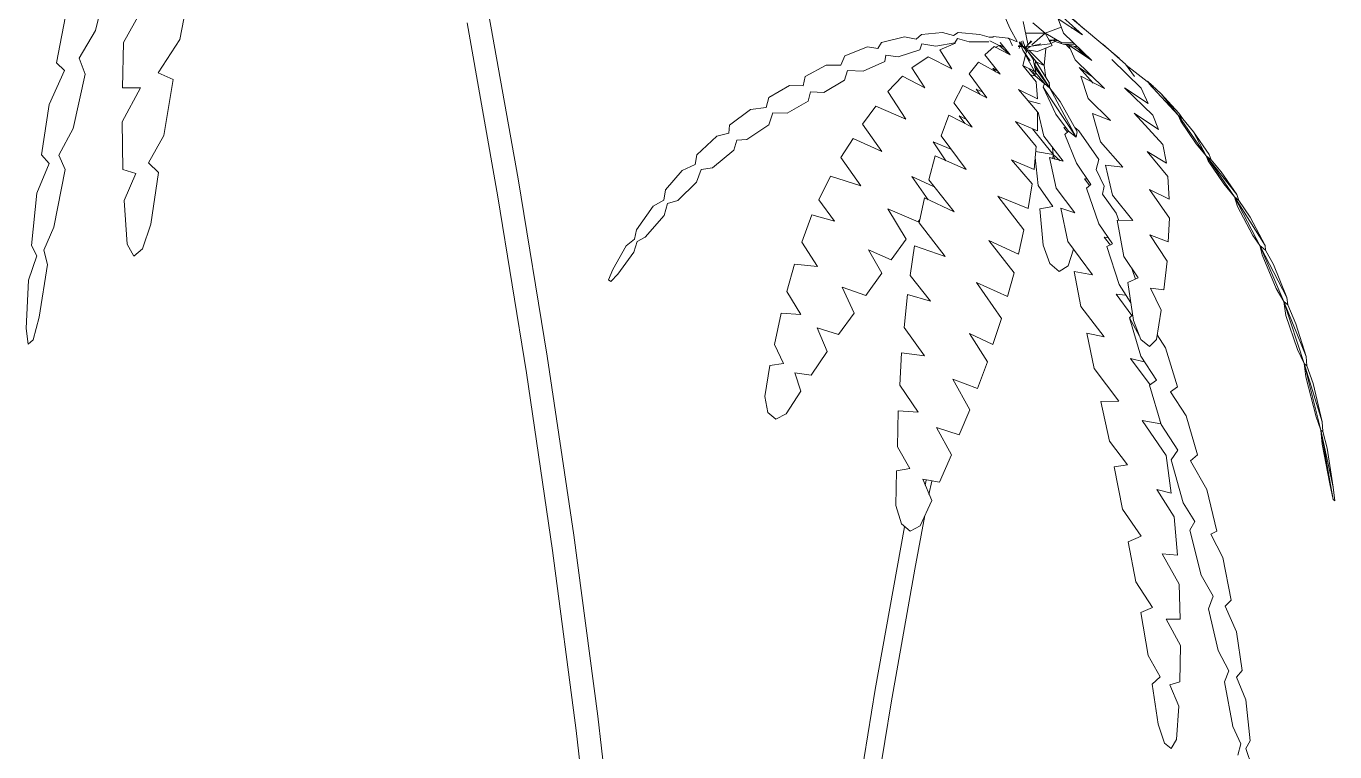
# Model space of a CAD drawing. Header units: inches. Extents: x 4 to 844, y 19 to 530.
# Drawn here: x 13.443 to 16.615, y 146.735 to 148.494 of the extents above; entities that cross this region are included whole.
import ezdxf

# ---------------------------------------------------------------- set-up
doc = ezdxf.new("R2010")
doc.units = ezdxf.units.IN
doc.header["$MEASUREMENT"] = 0
doc.layers.add('HH9B', color=103, linetype='Continuous')

msp = doc.modelspace()

# ---------------------------------------------------------------- linework, layer by layer
at = {"layer": 'HH9B', "lineweight": 0}
for p, q in [((13.61057, 148.48422), (13.64587, 148.62558)), ((13.83926, 148.58744), (13.81573, 148.46178)), ((15.82831, 148.48759), (15.79743, 148.55714)), ((13.54219, 148.53919), (13.51645, 148.40569)), ((13.7319, 148.55041), (13.67896, 148.45505)), ((14.63561, 148.12409), (14.55988, 148.54817)), ((15.93125, 148.53807), (16.00332, 148.473)), ((15.96361, 148.52461), (16.09229, 148.41691)), ((14.51208, 148.50217), (14.58635, 148.08033)), ((15.85993, 148.50554), (15.87096, 148.45168)), ((15.88346, 148.50217), (15.91287, 148.47749)), ((15.95184, 148.49207), (15.91287, 148.47749)), ((15.94449, 148.51227), (15.95773, 148.47749)), ((15.94449, 148.51227), (16.00332, 148.473)), ((15.98052, 148.51115), (16.00699, 148.48759)), ((13.5716, 148.41691), (13.61057, 148.48422)), ((13.76279, 148.381), (13.81573, 148.46178)), ((15.51653, 148.45505), (15.57168, 148.46851)), ((15.57168, 148.46851), (15.60036, 148.4629)), ((15.61359, 148.47412), (15.60036, 148.4629)), ((15.61359, 148.47412), (15.66433, 148.47861)), ((15.66433, 148.47861), (15.6908, 148.47188)), ((15.70183, 148.47861), (15.6908, 148.47188)), ((15.69374, 148.45393), (15.70036, 148.46403)), ((15.72904, 148.45617), (15.70036, 148.46403)), ((15.75478, 148.47412), (15.70183, 148.47861)), ((15.75478, 148.47412), (15.77684, 148.46739)), ((15.77684, 148.46739), (15.78713, 148.46739)), ((15.8011, 148.4472), (15.77904, 148.45842)), ((15.78713, 148.46739), (15.78713, 148.46963)), ((15.78713, 148.46963), (15.82316, 148.46515)), ((15.82316, 148.46515), (15.82684, 148.4629)), ((15.83272, 148.44832), (15.82537, 148.46403)), ((15.84522, 148.45617), (15.82537, 148.46403)), ((15.82831, 148.48759), (15.84522, 148.45729)), ((15.8636, 148.44495), (15.85919, 148.45842)), ((15.91287, 148.47749), (15.86507, 148.47749)), ((15.87022, 148.4472), (15.87905, 148.45842)), ((15.88052, 148.44944), (15.91287, 148.47749)), ((15.91287, 148.47749), (15.92978, 148.4472)), ((15.95331, 148.45393), (15.91287, 148.47749)), ((15.93272, 148.46066), (15.92169, 148.46066)), ((15.93787, 148.46178), (15.92243, 148.45842)), ((15.92243, 148.45842), (15.92317, 148.45729)), ((15.92317, 148.45729), (15.93272, 148.46066)), ((15.94375, 148.45842), (15.93272, 148.46066)), ((15.93272, 148.46066), (15.93714, 148.45729)), ((16.02611, 148.4113), (15.95773, 148.47749)), ((15.97684, 148.48983), (15.98567, 148.48759)), ((13.67896, 148.45505), (13.67602, 148.3451)), ((15.42756, 148.42251), (15.48197, 148.44383)), ((15.48197, 148.44383), (15.50697, 148.44047)), ((15.51653, 148.45505), (15.50697, 148.44047)), ((15.55697, 148.42027), (15.60918, 148.4371)), ((15.60918, 148.4371), (15.61433, 148.45168)), ((15.61433, 148.45168), (15.64815, 148.44607)), ((15.64815, 148.44607), (15.69374, 148.45393)), ((15.69522, 148.45281), (15.65771, 148.4371)), ((15.65771, 148.4371), (15.68639, 148.3911)), ((15.7761, 148.45617), (15.72904, 148.45617)), ((15.76654, 148.42476), (15.78934, 148.44495)), ((15.78934, 148.44495), (15.82831, 148.42476)), ((15.8011, 148.4472), (15.79154, 148.44271)), ((15.80919, 148.44832), (15.8011, 148.4472)), ((15.82831, 148.42476), (15.8011, 148.4472)), ((15.8011, 148.4472), (15.8136, 148.44271)), ((15.82831, 148.42476), (15.80404, 148.45505)), ((15.83346, 148.4472), (15.83272, 148.44832)), ((15.84743, 148.44495), (15.85993, 148.44495)), ((15.85478, 148.44495), (15.84816, 148.4472)), ((15.85257, 148.45056), (15.84963, 148.45505)), ((15.85331, 148.45281), (15.84963, 148.44047)), ((15.85331, 148.45281), (15.85037, 148.45617)), ((15.85257, 148.45281), (15.85257, 148.45617)), ((15.85331, 148.45056), (15.85257, 148.45281)), ((15.86287, 148.44047), (15.85331, 148.45281)), ((15.85919, 148.43598), (15.85331, 148.45056)), ((15.85552, 148.45729), (15.85772, 148.4472)), ((15.85772, 148.4472), (15.85772, 148.44607)), ((15.87905, 148.44607), (15.85919, 148.44495)), ((15.85919, 148.44495), (15.8614, 148.44271)), ((15.85919, 148.44495), (15.85993, 148.44383)), ((15.85919, 148.44495), (15.86066, 148.44271)), ((15.88713, 148.38549), (15.85919, 148.43598)), ((15.85919, 148.43598), (15.87684, 148.41017)), ((15.86949, 148.4371), (15.85993, 148.44383)), ((15.85993, 148.44383), (15.86213, 148.44271)), ((15.8614, 148.44271), (15.86213, 148.44271)), ((15.86213, 148.44271), (15.86434, 148.44383)), ((15.86213, 148.44271), (15.86875, 148.4371)), ((15.86581, 148.44047), (15.86213, 148.44271)), ((15.86287, 148.44159), (15.8636, 148.44159)), ((15.86287, 148.44047), (15.86728, 148.43261)), ((15.86581, 148.44047), (15.8636, 148.44495)), ((15.86507, 148.44047), (15.86507, 148.44047)), ((15.86802, 148.43822), (15.86507, 148.44047)), ((15.87096, 148.45168), (15.86581, 148.44047)), ((15.88934, 148.41017), (15.86581, 148.43934)), ((15.86655, 148.44271), (15.86875, 148.44495)), ((15.86655, 148.42925), (15.86875, 148.4371)), ((15.86802, 148.4371), (15.86875, 148.43934)), ((15.86802, 148.43822), (15.86802, 148.4371)), ((15.86875, 148.43934), (15.87684, 148.44495)), ((15.86875, 148.4371), (15.88419, 148.41466)), ((15.86875, 148.4371), (15.86949, 148.4371)), ((15.86949, 148.44832), (15.88052, 148.45729)), ((15.86949, 148.4371), (15.89449, 148.43261)), ((15.87316, 148.43598), (15.91066, 148.39895)), ((15.87905, 148.44607), (15.90258, 148.45168)), ((15.92464, 148.45168), (15.87905, 148.44607)), ((15.92978, 148.4472), (15.89449, 148.43261)), ((15.91066, 148.39895), (15.91434, 148.44047)), ((15.92464, 148.45168), (15.93714, 148.45729)), ((15.93714, 148.45729), (15.95625, 148.45056)), ((15.95331, 148.45393), (15.97979, 148.45505)), ((15.95625, 148.45056), (15.98493, 148.45056)), ((15.95625, 148.45056), (15.99082, 148.44383)), ((15.97243, 148.44047), (15.96508, 148.44832)), ((15.96949, 148.44944), (15.98567, 148.41242)), ((16.02611, 148.4113), (15.96949, 148.44944)), ((15.98126, 148.45393), (15.9739, 148.45505)), ((15.99229, 148.43934), (15.98346, 148.44495)), ((15.99229, 148.43934), (16.0092, 148.427)), ((16.01067, 148.42139), (15.99229, 148.43934)), ((16.10773, 148.40232), (16.05258, 148.45056)), ((13.53557, 148.38661), (13.51645, 148.40569)), ((13.5716, 148.41691), (13.58631, 148.37764)), ((15.33123, 148.37203), (15.38197, 148.40008)), ((15.38197, 148.40008), (15.41726, 148.40008)), ((15.42756, 148.42251), (15.41726, 148.40008)), ((15.47168, 148.38549), (15.52462, 148.40905)), ((15.52462, 148.40905), (15.52683, 148.42364)), ((15.55697, 148.42027), (15.52683, 148.42364)), ((15.62904, 148.42027), (15.59006, 148.39334)), ((15.62904, 148.42027), (15.68639, 148.3911)), ((15.72904, 148.37876), (15.7511, 148.40681)), ((15.7511, 148.40681), (15.80404, 148.37764)), ((15.80404, 148.37764), (15.76654, 148.42476)), ((15.85919, 148.39895), (15.86507, 148.42364)), ((15.85919, 148.39895), (15.89155, 148.35969)), ((15.89008, 148.38325), (15.85919, 148.39895)), ((15.86066, 148.39559), (15.86066, 148.39783)), ((15.86287, 148.39334), (15.86213, 148.39671)), ((15.88419, 148.41466), (15.89008, 148.38325)), ((15.92464, 148.34398), (15.88566, 148.40456)), ((15.92464, 148.34398), (15.88713, 148.39559)), ((15.88861, 148.39895), (15.88934, 148.41017)), ((15.92317, 148.35632), (15.88934, 148.41017)), ((15.89008, 148.40793), (15.91066, 148.39895)), ((15.91066, 148.39895), (15.91434, 148.36978)), ((15.98567, 148.41242), (16.05699, 148.34286)), ((16.14597, 148.34398), (16.07464, 148.41354)), ((16.09229, 148.41691), (16.08494, 148.42139)), ((16.12979, 148.37203), (16.10773, 148.40232)), ((16.17465, 148.34847), (16.1092, 148.40008)), ((16.11214, 148.39559), (16.11876, 148.3911)), ((13.4988, 148.30471), (13.53557, 148.38661)), ((13.58631, 148.37764), (13.5569, 148.24637)), ((13.76279, 148.381), (13.79955, 148.3653)), ((13.79955, 148.3653), (13.77676, 148.22955)), ((15.32608, 148.34959), (15.33123, 148.37203)), ((15.42682, 148.36305), (15.43344, 148.38661)), ((15.43344, 148.38661), (15.47168, 148.38549)), ((15.56727, 148.37315), (15.53124, 148.33613)), ((15.62168, 148.3451), (15.56727, 148.37315)), ((15.59006, 148.39334), (15.62168, 148.3451)), ((15.77169, 148.32042), (15.72904, 148.37876)), ((15.7864, 148.39222), (15.79595, 148.38661)), ((15.79228, 148.38325), (15.7864, 148.39222)), ((15.8739, 148.3911), (15.88861, 148.37427)), ((15.88861, 148.37427), (15.87684, 148.37652)), ((15.88199, 148.38661), (15.88861, 148.37427)), ((15.88713, 148.38549), (15.9114, 148.3552)), ((15.88861, 148.37427), (15.88861, 148.38325)), ((15.88861, 148.37427), (15.90993, 148.35632)), ((16.02905, 148.35632), (15.99523, 148.39447)), ((16.02538, 148.37315), (15.99523, 148.39447)), ((16.01729, 148.3193), (15.99964, 148.37315)), ((15.99964, 148.37315), (16.05699, 148.34286)), ((13.72014, 148.3451), (13.67528, 148.26208)), ((13.67602, 148.3451), (13.72014, 148.3451)), ((15.29299, 148.35071), (15.24299, 148.32154)), ((15.32608, 148.34959), (15.29299, 148.35071)), ((15.33858, 148.31257), (15.34373, 148.33501)), ((15.37682, 148.33388), (15.34373, 148.33501)), ((15.37682, 148.33388), (15.42682, 148.36305)), ((15.53124, 148.33613), (15.57536, 148.26881)), ((15.69154, 148.30808), (15.7136, 148.35071)), ((15.7136, 148.35071), (15.77169, 148.32042)), ((15.74595, 148.34174), (15.75551, 148.32827)), ((15.75992, 148.33501), (15.74595, 148.34174)), ((15.89449, 148.31818), (15.84816, 148.34062)), ((15.84816, 148.34062), (15.89449, 148.28676)), ((15.89155, 148.35969), (15.89449, 148.31818)), ((15.90772, 148.34622), (15.9114, 148.3552)), ((15.93861, 148.28115), (15.90772, 148.34622)), ((15.90772, 148.34622), (15.98787, 148.22506)), ((15.9114, 148.3552), (15.92464, 148.34398)), ((15.92243, 148.3552), (15.92317, 148.35632)), ((15.92464, 148.34398), (15.92243, 148.35632)), ((15.94964, 148.31145), (15.92464, 148.34398)), ((15.92464, 148.34398), (15.98787, 148.22506)), ((16.10553, 148.3451), (16.16288, 148.30696)), ((16.17391, 148.27891), (16.10553, 148.3451)), ((16.16288, 148.30696), (16.14597, 148.34398)), ((16.16141, 148.36081), (16.19376, 148.33052)), ((16.16435, 148.3552), (16.23568, 148.27891)), ((13.48042, 148.18243), (13.4988, 148.30471)), ((15.23637, 148.29686), (15.24299, 148.32154)), ((15.28785, 148.2834), (15.33858, 148.31257)), ((15.50256, 148.30023), (15.47021, 148.25647)), ((15.50256, 148.30023), (15.57536, 148.26881)), ((15.73639, 148.24974), (15.69154, 148.30808)), ((15.87316, 148.31369), (15.90111, 148.30584)), ((15.87316, 148.31032), (15.87316, 148.31369)), ((15.99082, 148.23852), (15.94964, 148.31145)), ((16.07097, 148.26545), (16.01729, 148.3193)), ((16.23715, 148.2834), (16.19376, 148.33052)), ((16.19376, 148.33052), (16.23568, 148.27891)), ((15.14813, 148.25423), (15.19887, 148.29237)), ((15.19887, 148.29237), (15.23637, 148.29686)), ((15.24299, 148.25535), (15.25255, 148.28452)), ((15.25255, 148.28452), (15.28785, 148.2834)), ((15.66065, 148.22842), (15.67977, 148.27891)), ((15.67977, 148.27891), (15.73639, 148.24974)), ((15.70477, 148.27667), (15.71801, 148.25872)), ((15.70477, 148.27667), (15.72095, 148.26881)), ((15.89449, 148.28676), (15.89449, 148.24076)), ((15.90993, 148.2273), (15.89596, 148.28564)), ((15.96949, 148.23964), (15.93861, 148.28115)), ((16.02758, 148.28228), (16.07097, 148.26545)), ((16.02758, 148.28228), (16.0467, 148.21384)), ((16.12832, 148.2834), (16.18788, 148.24413)), ((16.19818, 148.20711), (16.12832, 148.2834)), ((16.18788, 148.24413), (16.17391, 148.27891)), ((16.23568, 148.27891), (16.24671, 148.26993)), ((16.37171, 148.08033), (16.23568, 148.27891)), ((16.23568, 148.27891), (16.24156, 148.26432)), ((16.24671, 148.26993), (16.23715, 148.2834)), ((16.24671, 148.26993), (16.27244, 148.23852)), ((13.52234, 148.1813), (13.5569, 148.24637)), ((13.67528, 148.26208), (13.67749, 148.14652)), ((15.14593, 148.23516), (15.14813, 148.25423)), ((15.19005, 148.21945), (15.24299, 148.25535)), ((15.47021, 148.25647), (15.51727, 148.19028)), ((15.89449, 148.24076), (15.84081, 148.2632)), ((15.89081, 148.20262), (15.84081, 148.2632)), ((15.88199, 148.24525), (15.93199, 148.18355)), ((15.95846, 148.24862), (15.96287, 148.2475)), ((15.95846, 148.24862), (15.96728, 148.2374)), ((15.96949, 148.23964), (15.96067, 148.23179)), ((15.98787, 148.22506), (15.96949, 148.23964)), ((15.99449, 148.24076), (15.98493, 148.24862)), ((15.98787, 148.22506), (15.99082, 148.23852)), ((16.04302, 148.17121), (15.99449, 148.24076)), ((16.24156, 148.26432), (16.27906, 148.20935)), ((16.27244, 148.23852), (16.31068, 148.18355)), ((16.30333, 148.18018), (16.27244, 148.23852)), ((13.77676, 148.22955), (13.73926, 148.16335)), ((15.11725, 148.2273), (15.06872, 148.18243)), ((15.14593, 148.23516), (15.11725, 148.2273)), ((15.15843, 148.19364), (15.16578, 148.21833)), ((15.16578, 148.21833), (15.19005, 148.21945)), ((15.418, 148.17569), (15.44741, 148.22169)), ((15.44741, 148.22169), (15.51727, 148.19028)), ((15.68419, 148.19589), (15.64154, 148.21384)), ((15.64154, 148.21384), (15.67242, 148.16784)), ((15.66065, 148.22842), (15.72169, 148.14652)), ((15.95699, 148.16672), (15.90993, 148.2273)), ((15.96067, 148.23179), (15.98861, 148.16223)), ((16.0467, 148.21384), (16.10111, 148.15213)), ((16.207, 148.16223), (16.19818, 148.20711)), ((16.27906, 148.20935), (16.30333, 148.18018)), ((13.4988, 148.16111), (13.48042, 148.18243)), ((13.53704, 148.14652), (13.52234, 148.1813)), ((15.06872, 148.18243), (15.06431, 148.15887)), ((15.10622, 148.15101), (15.15843, 148.19364)), ((15.46579, 148.10726), (15.418, 148.17569)), ((15.63124, 148.12184), (15.64668, 148.18018)), ((15.72169, 148.14652), (15.64668, 148.18018)), ((15.89081, 148.20262), (15.8864, 148.14652)), ((15.88861, 148.17569), (15.89596, 148.10838)), ((15.93199, 148.18355), (15.88934, 148.19028)), ((15.93934, 148.10165), (15.92317, 148.17569)), ((15.92317, 148.17569), (15.95699, 148.16672)), ((15.93199, 148.18355), (15.93052, 148.20038)), ((15.93125, 148.17233), (15.93199, 148.18355)), ((15.93199, 148.18355), (15.9364, 148.17121)), ((15.93199, 148.18355), (15.94964, 148.16784)), ((16.15994, 148.19028), (16.207, 148.16223)), ((16.15994, 148.19028), (16.21068, 148.1297)), ((16.3776, 148.08594), (16.30333, 148.18018)), ((16.30333, 148.18018), (16.30774, 148.16784)), ((16.30333, 148.18018), (16.31509, 148.17008)), ((16.31068, 148.18355), (16.31509, 148.17008)), ((13.4988, 148.16111), (13.46866, 148.08931)), ((13.50983, 148.00741), (13.53704, 148.14652)), ((13.67749, 148.14652), (13.70911, 148.13755)), ((13.76352, 148.13979), (13.73926, 148.16335)), ((15.03342, 148.14428), (14.99298, 148.09716)), ((15.06431, 148.15887), (15.03342, 148.14428)), ((15.06798, 148.11623), (15.07901, 148.14652)), ((15.07901, 148.14652), (15.10622, 148.15101)), ((15.83125, 148.17008), (15.88125, 148.11174)), ((15.83125, 148.17008), (15.8864, 148.14652)), ((15.98861, 148.16223), (16.0239, 148.11062)), ((16.03641, 148.14652), (16.04302, 148.17121)), ((16.03641, 148.14652), (16.05626, 148.10614)), ((16.0592, 148.15774), (16.10111, 148.15213)), ((16.0592, 148.15774), (16.07611, 148.08482)), ((16.30774, 148.16784), (16.34598, 148.11174)), ((16.31509, 148.17008), (16.33936, 148.14091)), ((13.70911, 148.13755), (13.68043, 148.07136)), ((13.74514, 148.01414), (13.76352, 148.13979)), ((14.70547, 147.69439), (14.63561, 148.12409)), ((15.02239, 148.07136), (15.06798, 148.11623)), ((15.36432, 148.0736), (15.39226, 148.13082)), ((15.39226, 148.13082), (15.46579, 148.10726)), ((15.62904, 148.0736), (15.59006, 148.1297)), ((15.59006, 148.1297), (15.64374, 148.10501)), ((15.69227, 148.04443), (15.63124, 148.12184)), ((15.88125, 148.11174), (15.87169, 148.05228)), ((16.01435, 148.12409), (16.00846, 148.12409)), ((16.02096, 148.10726), (16.00846, 148.12409)), ((16.0239, 148.11062), (16.01287, 148.10165)), ((16.21362, 148.07472), (16.21068, 148.1297)), ((16.33936, 148.14091), (16.3776, 148.08594)), ((16.34598, 148.11174), (16.37171, 148.08033)), ((13.46866, 148.08931), (13.45616, 147.96253)), ((14.58635, 148.08033), (14.65547, 147.654)), ((14.99298, 148.09716), (14.98857, 148.07248)), ((15.60771, 148.0175), (15.62021, 148.07809)), ((15.62021, 148.07809), (15.69227, 148.04443)), ((15.79816, 148.08258), (15.8614, 148.00068)), ((15.87169, 148.05228), (15.79816, 148.08258)), ((15.89596, 148.10838), (15.93125, 148.05677)), ((15.98493, 148.04219), (15.93934, 148.10165)), ((16.01287, 148.10165), (16.04302, 148.01526)), ((16.05185, 148.08706), (16.05626, 148.10614)), ((16.08494, 148.04106), (16.05185, 148.08706)), ((16.12538, 148.02311), (16.07611, 148.08482)), ((16.16582, 148.09828), (16.21362, 148.07472)), ((16.21435, 148.02872), (16.16582, 148.09828)), ((16.37171, 148.08033), (16.49892, 147.83688)), ((16.44598, 147.96253), (16.37171, 148.08033)), ((16.37171, 148.08033), (16.38274, 148.07136)), ((16.37907, 148.05677), (16.37171, 148.08033)), ((16.38274, 148.07136), (16.3776, 148.08594)), ((13.68043, 148.07136), (13.68778, 147.9659)), ((14.96283, 148.05789), (14.92239, 148.00068)), ((14.98857, 148.07248), (14.96283, 148.05789)), ((14.9893, 148.03545), (14.99739, 148.06462)), ((14.99739, 148.06462), (15.02239, 148.07136)), ((15.40256, 148.02199), (15.36432, 148.0736)), ((15.57609, 147.97824), (15.53197, 148.05116)), ((15.60477, 148.01975), (15.53197, 148.05116)), ((15.93125, 148.05677), (15.90037, 148.05116)), ((15.90037, 148.05116), (15.90772, 147.96365)), ((15.95111, 148.05341), (15.96802, 147.97263)), ((15.98493, 148.04219), (15.95111, 148.05341)), ((16.41657, 147.98721), (16.37907, 148.05677)), ((16.38274, 148.07136), (16.40995, 148.03097)), ((13.72528, 147.95468), (13.74514, 148.01414)), ((14.94371, 147.98272), (14.9893, 148.03545)), ((15.34741, 148.03658), (15.32314, 147.97038)), ((15.40256, 148.02199), (15.34741, 148.03658)), ((15.60477, 148.01975), (15.60918, 148.02536)), ((15.60771, 148.0175), (15.67095, 147.9356)), ((16.04302, 148.01526), (16.07611, 147.96702)), ((16.08494, 148.04106), (16.09155, 148.02311)), ((16.10405, 147.9356), (16.08714, 148.02424)), ((16.08714, 148.02424), (16.12538, 148.02311)), ((16.21141, 147.97151), (16.21435, 148.02872)), ((16.40995, 148.03097), (16.44598, 147.96253)), ((13.50983, 148.00741), (13.48557, 147.95131)), ((14.92239, 148.00068), (14.91724, 147.97824)), ((14.92386, 147.97263), (14.94371, 147.98272)), ((15.8614, 148.00068), (15.84816, 147.94121)), ((16.07097, 147.96365), (16.05626, 147.98272)), ((16.05626, 147.98272), (16.06582, 147.9816)), ((16.20847, 147.92439), (16.16656, 147.98833)), ((16.21141, 147.97151), (16.16656, 147.98833)), ((16.43348, 147.96253), (16.41657, 147.98721)), ((13.45616, 147.96253), (13.46866, 147.93785)), ((13.48557, 147.95131), (13.49439, 147.91653)), ((13.68778, 147.9659), (13.70396, 147.93673)), ((13.70396, 147.93673), (13.72528, 147.95468)), ((14.86504, 147.90419), (14.89739, 147.96141)), ((14.91724, 147.97824), (14.89739, 147.96141)), ((14.91577, 147.94682), (14.92386, 147.97263)), ((15.32314, 147.97038), (15.36138, 147.91204)), ((15.51727, 147.89522), (15.48491, 147.95243)), ((15.48491, 147.95243), (15.54006, 147.92775)), ((15.54006, 147.92775), (15.57609, 147.97824)), ((15.58565, 147.88961), (15.59595, 147.96141)), ((15.59595, 147.96141), (15.67095, 147.9356)), ((15.84816, 147.94121), (15.7761, 147.97487)), ((15.7761, 147.97487), (15.83787, 147.89634)), ((15.90772, 147.96365), (15.92464, 147.91878)), ((16.02758, 147.89185), (15.96802, 147.97263)), ((15.96876, 147.91317), (15.98126, 147.95356)), ((16.06214, 147.96029), (16.07611, 147.96702)), ((16.09229, 147.86829), (16.06214, 147.96029)), ((16.44745, 147.95131), (16.43348, 147.96253)), ((16.43348, 147.96253), (16.49157, 147.82678)), ((16.43863, 147.94009), (16.43348, 147.96253)), ((16.44745, 147.95131), (16.44598, 147.96253)), ((16.46657, 147.91653), (16.44745, 147.95131)), ((13.4488, 147.87839), (13.46866, 147.93785)), ((14.8768, 147.89297), (14.91577, 147.94682)), ((16.10405, 147.9356), (16.13862, 147.884)), ((16.20038, 147.85483), (16.20847, 147.92439)), ((16.47319, 147.85819), (16.43863, 147.94009)), ((13.49439, 147.91653), (13.47454, 147.78863)), ((14.86504, 147.90419), (14.85474, 147.87951)), ((14.85989, 147.87502), (14.8768, 147.89297)), ((15.28711, 147.85146), (15.30549, 147.91765)), ((15.30549, 147.91765), (15.36138, 147.91204)), ((15.47829, 147.84136), (15.51727, 147.89522)), ((15.63492, 147.8279), (15.58565, 147.88961)), ((15.83787, 147.89634), (15.82169, 147.83912)), ((15.9467, 147.8997), (15.92464, 147.91878)), ((15.96876, 147.91317), (15.9467, 147.8997)), ((15.99964, 147.81444), (15.98346, 147.8997)), ((15.98346, 147.8997), (16.02758, 147.89185)), ((16.132, 147.88063), (16.12391, 147.90419)), ((16.49892, 147.83688), (16.46657, 147.91653)), ((13.44292, 147.76171), (13.4488, 147.87839)), ((14.85474, 147.87951), (14.85989, 147.87502)), ((15.44962, 147.79873), (15.42094, 147.86156)), ((15.42094, 147.86156), (15.47829, 147.84136)), ((15.82169, 147.83912), (15.74669, 147.87278)), ((15.74669, 147.87278), (15.80698, 147.78527)), ((16.12023, 147.82341), (16.09229, 147.86829)), ((16.11361, 147.87278), (16.13862, 147.884)), ((16.12685, 147.78078), (16.11361, 147.87278)), ((16.16803, 147.85931), (16.20038, 147.85483)), ((16.16803, 147.85931), (16.1945, 147.80546)), ((16.49157, 147.82678), (16.47319, 147.85819)), ((15.32094, 147.79537), (15.28711, 147.85146)), ((15.57095, 147.76395), (15.57903, 147.84361)), ((15.57903, 147.84361), (15.63492, 147.8279)), ((16.10847, 147.84249), (16.08494, 147.84473)), ((16.08494, 147.84473), (16.12317, 147.79312)), ((16.49157, 147.82678), (16.50113, 147.81893)), ((16.54084, 147.67644), (16.49157, 147.82678)), ((16.49157, 147.82678), (16.54598, 147.69327)), ((16.49672, 147.79312), (16.49157, 147.82678)), ((16.50113, 147.81893), (16.49892, 147.83688)), ((15.27314, 147.79873), (15.25696, 147.72244)), ((15.32094, 147.79537), (15.27314, 147.79873)), ((15.41212, 147.74712), (15.44962, 147.79873)), ((16.05626, 147.74151), (15.99964, 147.81444)), ((16.11729, 147.78751), (16.12464, 147.79424)), ((16.18273, 147.73478), (16.1945, 147.80546)), ((16.52466, 147.7101), (16.49672, 147.79312)), ((16.50113, 147.81893), (16.52098, 147.77293)), ((13.44807, 147.72356), (13.44292, 147.76171)), ((13.47454, 147.78863), (13.45983, 147.73366)), ((15.38491, 147.70561), (15.35991, 147.76283)), ((15.41212, 147.74712), (15.35991, 147.76283)), ((15.57095, 147.76395), (15.62021, 147.69552)), ((15.80698, 147.78527), (15.7864, 147.72244)), ((16.11729, 147.78751), (16.14156, 147.74264)), ((16.1445, 147.69439), (16.11729, 147.78751)), ((16.12685, 147.78078), (16.14523, 147.73478)), ((16.52098, 147.77293), (16.54598, 147.69327)), ((13.45983, 147.73366), (13.44807, 147.72356)), ((15.7864, 147.72244), (15.72978, 147.74937)), ((15.72978, 147.74937), (15.77316, 147.68093)), ((16.01361, 147.75049), (16.03199, 147.6641)), ((16.01361, 147.75049), (16.05626, 147.74151)), ((16.14523, 147.73478), (16.16582, 147.71795)), ((16.16582, 147.71795), (16.18273, 147.73478)), ((16.20479, 147.71459), (16.18421, 147.746)), ((15.25696, 147.72244), (15.27902, 147.67644)), ((15.34594, 147.64839), (15.38491, 147.70561)), ((15.56506, 147.70225), (15.56065, 147.62371)), ((15.62021, 147.69552), (15.56506, 147.70225)), ((16.23347, 147.62035), (16.20479, 147.71459)), ((16.52466, 147.7101), (16.54084, 147.67644)), ((14.77018, 147.26021), (14.70547, 147.69439)), ((15.23343, 147.59679), (15.24593, 147.67196)), ((15.24593, 147.67196), (15.27902, 147.67644)), ((15.77316, 147.68093), (15.74889, 147.61586)), ((16.1195, 147.68878), (16.16729, 147.62483)), ((16.15259, 147.68093), (16.1195, 147.68878)), ((16.18273, 147.63605), (16.1445, 147.69439)), ((16.58422, 147.53508), (16.54084, 147.67644)), ((16.54745, 147.67083), (16.54084, 147.67644)), ((16.54084, 147.67644), (16.58128, 147.51489)), ((16.54451, 147.64391), (16.54084, 147.67644)), ((16.54598, 147.69327), (16.54745, 147.67083)), ((16.54745, 147.67083), (16.5629, 147.6282)), ((14.65547, 147.654), (14.71871, 147.22319)), ((15.30623, 147.654), (15.34594, 147.64839)), ((15.32094, 147.60913), (15.30623, 147.654)), ((15.74889, 147.61586), (15.68933, 147.6383)), ((15.68933, 147.6383), (15.73051, 147.56425)), ((16.09155, 147.58557), (16.03199, 147.6641)), ((16.18273, 147.63605), (16.16582, 147.62371)), ((16.56951, 147.54742), (16.54451, 147.64391)), ((15.32094, 147.60913), (15.2849, 147.55415)), ((15.56065, 147.62371), (15.60551, 147.55864)), ((16.1945, 147.52835), (16.16582, 147.62371)), ((16.21656, 147.60801), (16.23347, 147.62035)), ((16.2548, 147.54967), (16.21656, 147.60801)), ((16.5629, 147.6282), (16.58422, 147.53508)), ((15.24079, 147.55752), (15.23343, 147.59679)), ((16.09155, 147.58557), (16.04817, 147.58445)), ((16.04817, 147.58445), (16.06876, 147.48796)), ((15.2599, 147.54181), (15.24079, 147.55752)), ((15.2849, 147.55415), (15.2599, 147.54181)), ((15.55697, 147.56201), (15.55477, 147.4745)), ((15.60551, 147.55864), (15.55697, 147.56201)), ((15.73051, 147.56425), (15.70477, 147.50367)), ((16.20626, 147.45318), (16.14817, 147.53845)), ((16.14817, 147.53845), (16.19303, 147.53059)), ((16.19303, 147.53059), (16.19082, 147.53845)), ((16.282, 147.45543), (16.2548, 147.54967)), ((16.58128, 147.51489), (16.56951, 147.54742)), ((15.70477, 147.50367), (15.64963, 147.52162)), ((15.64963, 147.52162), (15.68566, 147.45543)), ((16.23421, 147.46665), (16.1945, 147.52835)), ((16.58128, 147.51489), (16.58422, 147.48123)), ((16.58128, 147.51489), (16.58643, 147.51152)), ((16.61143, 147.3466), (16.58128, 147.51489)), ((16.58128, 147.51489), (16.61143, 147.37689)), ((16.58643, 147.51152), (16.58422, 147.53508)), ((16.59672, 147.47113), (16.58643, 147.51152)), ((16.11214, 147.43074), (16.06876, 147.48796)), ((16.58422, 147.48123), (16.6026, 147.38475)), ((15.55477, 147.4745), (15.58492, 147.42177)), ((15.68566, 147.45543), (15.65698, 147.38923)), ((16.21877, 147.36231), (16.20626, 147.45318)), ((16.21877, 147.44308), (16.23421, 147.46665)), ((16.26509, 147.44084), (16.282, 147.45543)), ((16.61143, 147.37689), (16.59672, 147.47113)), ((15.55109, 147.33202), (15.55256, 147.41616)), ((15.55256, 147.41616), (15.58492, 147.42177)), ((16.11214, 147.43074), (16.08052, 147.42626)), ((16.08052, 147.42626), (16.10038, 147.32304)), ((16.21877, 147.44308), (16.24744, 147.33875)), ((16.26509, 147.44084), (16.3048, 147.37128)), ((15.65698, 147.38923), (15.61654, 147.39596)), ((15.61654, 147.39596), (15.63786, 147.34436)), ((15.62462, 147.39372), (15.62242, 147.38138)), ((15.63124, 147.35894), (15.63786, 147.39148)), ((16.6026, 147.38475), (16.61143, 147.3466)), ((16.18347, 147.37128), (16.22538, 147.30509)), ((16.21877, 147.36231), (16.18347, 147.37128)), ((16.3048, 147.37128), (16.32906, 147.27031)), ((16.6151, 147.34323), (16.61143, 147.37689)), ((15.55109, 147.33202), (15.56433, 147.28826)), ((15.63786, 147.34436), (15.60992, 147.28265)), ((16.14597, 147.25797), (16.10038, 147.32304)), ((16.24744, 147.33875), (16.27539, 147.29387)), ((16.61143, 147.3466), (16.6151, 147.34323)), ((15.56433, 147.28826), (15.58565, 147.27031)), ((15.59668, 147.17831), (15.62168, 147.30846)), ((16.22538, 147.30509), (16.23347, 147.21197)), ((16.26362, 147.27255), (16.27539, 147.29387)), ((14.82827, 146.82155), (14.77018, 147.26021)), ((15.57168, 147.28041), (15.50109, 146.88662)), ((15.60992, 147.28265), (15.58565, 147.27031)), ((16.14597, 147.25797), (16.11435, 147.24451)), ((16.29083, 147.16373), (16.26362, 147.27255)), ((16.32906, 147.27031), (16.31436, 147.26246)), ((16.31436, 147.26246), (16.34377, 147.20636)), ((14.71871, 147.22319), (14.77606, 146.78677)), ((16.11435, 147.24451), (16.13273, 147.1469)), ((16.23347, 147.21197), (16.19671, 147.21534)), ((16.19671, 147.21534), (16.23788, 147.14129)), ((16.34377, 147.20636), (16.36362, 147.10315)), ((15.53933, 146.85408), (15.59668, 147.17831)), ((16.29083, 147.16373), (16.32024, 147.11212)), ((16.13273, 147.1469), (16.17318, 147.08519)), ((16.23788, 147.14129), (16.24009, 147.05715)), ((16.30921, 147.08183), (16.32024, 147.11212)), ((16.36362, 147.10315), (16.34892, 147.08856)), ((16.14523, 147.07285), (16.17318, 147.08519)), ((16.16288, 146.96852), (16.14523, 147.07285)), ((16.33201, 146.98086), (16.30921, 147.08183)), ((16.34892, 147.08856), (16.37686, 147.02573)), ((16.24009, 147.05715), (16.20626, 147.05715)), ((16.20626, 147.05715), (16.24082, 146.9932)), ((16.37686, 147.02573), (16.39083, 146.93261)), ((16.19156, 146.91691), (16.16288, 146.96852)), ((16.24082, 146.9932), (16.23935, 146.90457)), ((16.33201, 146.98086), (16.35848, 146.93149)), ((16.17244, 146.89896), (16.19156, 146.91691)), ((16.23935, 146.90457), (16.21509, 146.89784)), ((16.34745, 146.90457), (16.35848, 146.93149)), ((16.36804, 146.79686), (16.34745, 146.90457)), ((16.39083, 146.93261), (16.37686, 146.91579)), ((16.37686, 146.91579), (16.39965, 146.86081)), ((15.50109, 146.88662), (15.44741, 146.55677)), ((16.18715, 146.80247), (16.17244, 146.89896)), ((16.21509, 146.89784), (16.23715, 146.84623)), ((15.48638, 146.52536), (15.53933, 146.85408)), ((16.23715, 146.84623), (16.23127, 146.76545)), ((16.39965, 146.86081), (16.40995, 146.76208)), ((14.88048, 146.37839), (14.82827, 146.82155)), ((14.77606, 146.78677), (14.82753, 146.3481)), ((16.20259, 146.75647), (16.18715, 146.80247)), ((16.36804, 146.79686), (16.38715, 146.75423)), ((16.20259, 146.75647), (16.21877, 146.74301)), ((16.21877, 146.74301), (16.23127, 146.76545)), ((16.3798, 146.7273), (16.38715, 146.75423)), ((16.40995, 146.76208), (16.39965, 146.74301)), ((16.39965, 146.74301), (16.4151, 146.69813))]:
    msp.add_line(p, q, dxfattribs=at)

doc.saveas('drawing.dxf')
